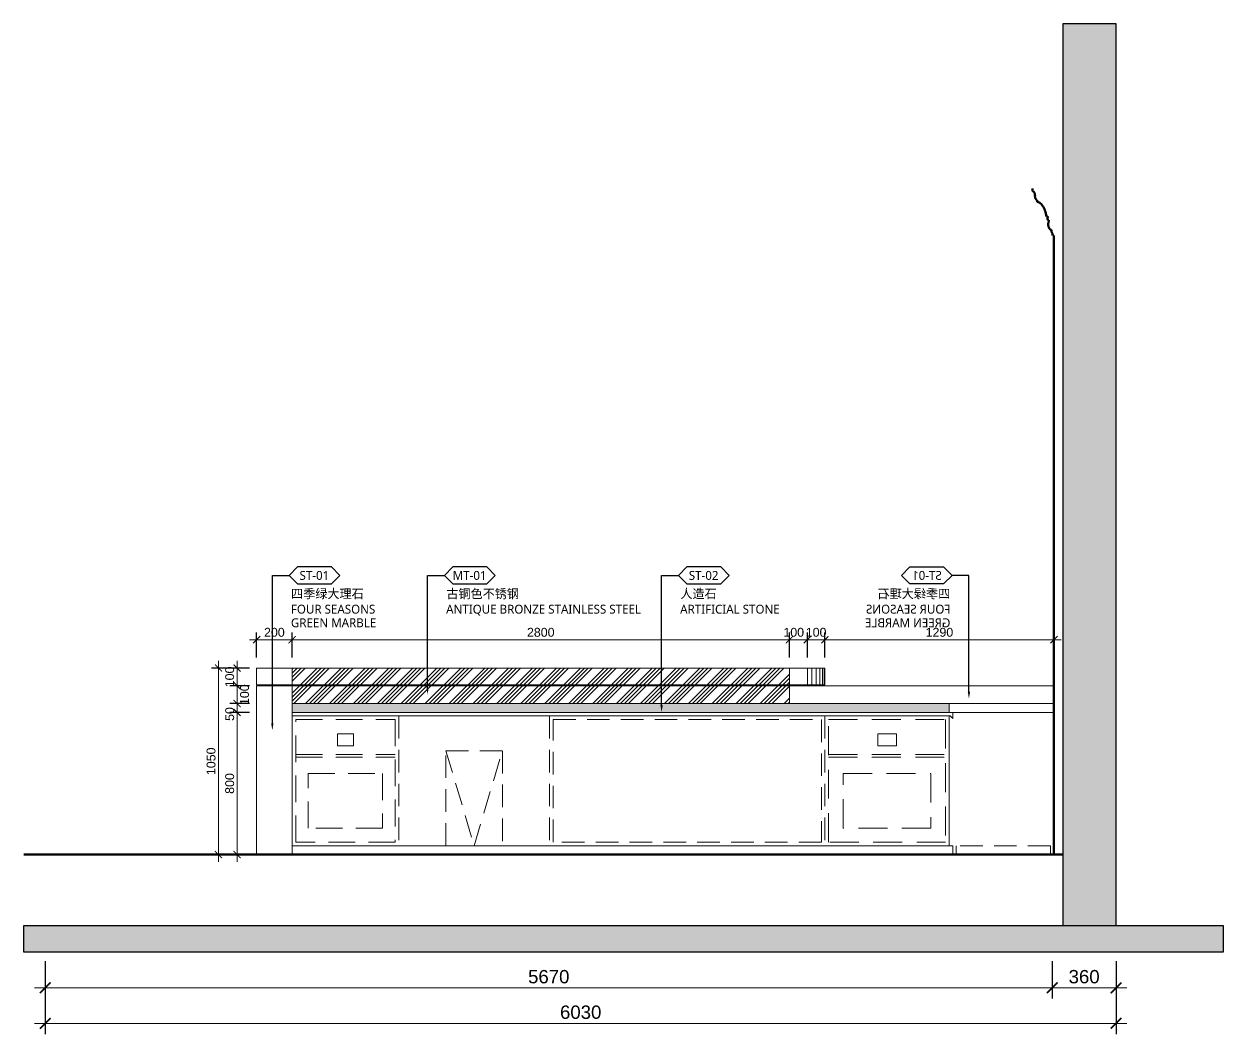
# Model space of a CAD drawing. Header units: millimetres. Extents: x 90086 to 135690, y -7745 to 15991.
# Drawn here: x 105200 to 111952, y 261 to 5946 of the extents above; entities that cross this region are included whole.
import ezdxf
from ezdxf import colors
from ezdxf.entities.mleader import LeaderData, LeaderLine
from ezdxf.enums import TextEntityAlignment as Align
from ezdxf.math import Vec2, Vec3

# ---------------------------------------------------------------- set-up
doc = ezdxf.new("R2010")
doc.units = ezdxf.units.MM
doc.linetypes.add('DASHED', pattern=[19.05, 12.7, -6.35])
doc.layers.get('Defpoints').update_dxf_attribs({"color": 250})
for name, color, linetype, lineweight in [('_ACM-A-ANNO-DIMS', 2, 'Continuous', 13), ('_ACM-A-ANNO-DIMS @ 20', 2, 'Continuous', 13), ('_ACM-A-ANNO-DIMS @ 30 (1)', 2, 'Continuous', 13), ('_ACM-A-DETL-THIN', 2, 'Continuous', 9), ('_ACM-A-ELVE-HACH', 251, 'Continuous', 9), ('_ACM-A-ELVE-THIK', 5, 'Continuous', 50)]:
    doc.layers.add(name, color=color, linetype=linetype, lineweight=lineweight)
doc.layers.add('WALL', color=7, linetype='Continuous')
doc.layers.add('WALL TYPE$0$G-ANNO-NOTE-CH', color=7, linetype='Continuous')
doc.styles.add('Arial', font='ARIALUNI.ttf')
doc.styles.add('WALL TYPE$0$Aecom Chinese', font='Microsoft YaHei.ttf')
doc.dimstyles.new('Aec-Arch-M-注释性', dxfattribs={"dimscale": 2, "dimtxt": 2.5, "dimasz": 2, "dimexe": 2, "dimexo": 2, "dimgap": 0.8, "dimtad": 1, "dimdec": 0, "dimrnd": 5, "dimzin": 3, "dimdsep": 46, "dimtxsty": 'Arial', "dimblk": 'WALL TYPE$0$_ArchTick', "dimcen": 2.5, "dimdle": 2, "dimclrd": 256, "dimclrt": 256, "dimazin": 2, "dimtfac": 0.75, "dimtdec": 0, "dimtix": 1, "dimtmove": 2, "dimatfit": 2, "dimfxl": 5, "dimfxlon": 1, "dimtolj": 1, "dimtzin": 0, "dimlwd": -1, "dimarcsym": 0})

# ---------------------------------------------------------------- blocks, each defined once
blk = doc.blocks.new('*U114')
h = blk.add_hatch(color=250)
h.dxf.hatch_style = 1
h.paths.add_polyline_path([(4350.7, -50), (4350.7, 100), (-2401.3, 100), (-2401.3, -50)])
blk.add_lwpolyline([(4350.7, -50), (4350.7, 100), (-2401.3, 100), (-2401.3, -50)], close=True)
blk = doc.blocks.new('*U112')
h = blk.add_hatch()
h.set_pattern_fill('0-钢筋混凝土001-DOM', color=250, scale=15, pattern_type=2)
h.set_pattern_definition([(45, (-100, 2690), (-53.033, 53.033), []), (50, (-100, 2690), (107.58903, -9.4128), [11.25, -123.75]), (355, (-100, 2690), (-20.8127, 112.8288), [9, -99]), (100.4514, (-91.03, 2689.22), (86.7764, 103.4159), [9.561, -105.1713]), (46.1842, (-100, 2720), (160.0862, -24.8279), [16.875, -185.625]), (96.6356, (-86.66, 2717.93), (140.1994, 146.1177), [14.3415, -157.757]), (351.1842, (-100, 2720), (140.1993, 146.1178), [13.5, -148.5]), (21, (-85, 2712.5), (89.53606, -60.39283), [11.25, -123.75]), (326, (-85, 2712.5), (36.4973, 108.7725), [9, -99]), (71.4514, (-77.54, 2707.47), (126.0334, 48.3796), [9.561, -105.1713]), (37.5, (-100, 2690), (1.82398, 49.93408), [0.75, -97.8, 0.75, -100.5, 0.75, -99.375]), (7.5, (-100, 2690), (39.46043, 59.16176), [0.75, -57.3, 0.75, -95.55, 0.75, -37.875]), (327.5, (-133.45, 2690), (80.07337, -3.38323), [0.75, -37.5, 0.75, -117, 0.75, -155.25]), (317.5, (-148.45, 2690), (87.47793, 15.01575), [0.75, -48.75, 0.75, -77.7, 0.75, -110.25])])
h.paths.add_polyline_path([(12030.4, -4269.2), (12330.4, -4269.2), (12330.4, -9344.2), (12030.4, -9344.2)])
blk.add_lwpolyline([(12030.4, -4269.2), (12330.4, -4269.2), (12330.4, -9344.2), (12030.4, -9344.2)], close=True)
blk = doc.blocks.new('WALL TYPE$0$_ArchTick')
at = {"color": 0, "linetype": 'ByBlock', "const_width": 0.15}
blk.add_lwpolyline([(-0.5, -0.5), (0.5, 0.5)], dxfattribs=at)
blk = doc.blocks.new('*D161')
at = {"layer": '_ACM-A-ANNO-DIMS', "color": 0, "lineweight": -2, "transparency": 16777216}
for p, q in [((105319.6, 670.7), (105319.6, 460.7)), ((110989.6, 670.7), (110989.6, 460.7))]:
    blk.add_line(p, q, dxfattribs=at)
at = {"layer": '_ACM-A-ANNO-DIMS', "transparency": 16777216}
blk.add_line((111049.6, 520.7), (105259.6, 520.7), dxfattribs=at)
at = {"layer": 'Defpoints', "color": 0, "transparency": 16777216}
for p in [(105319.6, 1730.7), (110989.6, 1730.7), (105319.6, 520.7)]:
    blk.add_point(p, dxfattribs=at)
at = {"layer": '_ACM-A-ANNO-DIMS', "transparency": 16777216, "xscale": 60, "yscale": 60, "zscale": 60, "rotation": 180}
blk.add_blockref('WALL TYPE$0$_ArchTick', (105319.6, 520.7), dxfattribs=at)
at = {"layer": '_ACM-A-ANNO-DIMS', "transparency": 16777216, "xscale": 60, "yscale": 60, "zscale": 60}
blk.add_blockref('WALL TYPE$0$_ArchTick', (110989.6, 520.7), dxfattribs=at)
at = {"layer": '_ACM-A-ANNO-DIMS', "transparency": 16777216, "insert": (108154.6, 583), "char_height": 75, "attachment_point": 5, "style": 'Arial'}
blk.add_mtext('\\A1;5670', dxfattribs=at)
blk = doc.blocks.new('*D162')
at = {"layer": '_ACM-A-ANNO-DIMS', "color": 0, "lineweight": -2, "transparency": 16777216}
for p, q in [((110989.6, 670.7), (110989.6, 460.7)), ((111349.4, 670.7), (111349.4, 460.7))]:
    blk.add_line(p, q, dxfattribs=at)
at = {"layer": '_ACM-A-ANNO-DIMS', "transparency": 16777216}
blk.add_line((111409.4, 520.7), (110929.6, 520.7), dxfattribs=at)
at = {"layer": 'Defpoints', "color": 0, "transparency": 16777216}
for p in [(110989.6, 1730.7), (111349.4, 1730.7), (110989.6, 520.7)]:
    blk.add_point(p, dxfattribs=at)
at = {"layer": '_ACM-A-ANNO-DIMS', "transparency": 16777216, "xscale": 60, "yscale": 60, "zscale": 60, "rotation": 180}
blk.add_blockref('WALL TYPE$0$_ArchTick', (110989.6, 520.7), dxfattribs=at)
at = {"layer": '_ACM-A-ANNO-DIMS', "transparency": 16777216, "xscale": 60, "yscale": 60, "zscale": 60}
blk.add_blockref('WALL TYPE$0$_ArchTick', (111349.4, 520.7), dxfattribs=at)
at = {"layer": '_ACM-A-ANNO-DIMS', "transparency": 16777216, "insert": (111169.5, 583), "char_height": 75, "attachment_point": 5, "style": 'Arial'}
blk.add_mtext('\\A1;360', dxfattribs=at)
blk = doc.blocks.new('*D163')
at = {"layer": '_ACM-A-ANNO-DIMS', "color": 0, "lineweight": -2, "transparency": 16777216}
for p, q in [((105319.6, 470.7), (105319.6, 260.7)), ((111349.4, 470.7), (111349.4, 260.7))]:
    blk.add_line(p, q, dxfattribs=at)
at = {"layer": '_ACM-A-ANNO-DIMS', "transparency": 16777216}
blk.add_line((111409.4, 320.7), (105259.6, 320.7), dxfattribs=at)
at = {"layer": 'Defpoints', "color": 0, "transparency": 16777216}
for p in [(105319.6, 1730.7), (111349.4, 1730.7), (105319.6, 320.7)]:
    blk.add_point(p, dxfattribs=at)
at = {"layer": '_ACM-A-ANNO-DIMS', "transparency": 16777216, "xscale": 60, "yscale": 60, "zscale": 60, "rotation": 180}
blk.add_blockref('WALL TYPE$0$_ArchTick', (105319.6, 320.7), dxfattribs=at)
at = {"layer": '_ACM-A-ANNO-DIMS', "transparency": 16777216, "xscale": 60, "yscale": 60, "zscale": 60}
blk.add_blockref('WALL TYPE$0$_ArchTick', (111349.4, 320.7), dxfattribs=at)
at = {"layer": '_ACM-A-ANNO-DIMS', "transparency": 16777216, "insert": (108334.5, 383), "char_height": 75, "attachment_point": 5, "style": 'Arial'}
blk.add_mtext('\\A1;6030', dxfattribs=at)
blk = doc.blocks.new('A$Cde24ed31')
at = {"layer": '_ACM-A-DETL-THIN', "color": 8, "linetype": 'DASHED', "ltscale": 10}
for p, q in [((-300, 329.2), (300, 329.2)), ((-300, 318.8), (300, 318.8))]:
    blk.add_line(p, q, dxfattribs=at)
for points in [[(-300, 460), (300, 460), (300, 0), (-300, 0)], [(-47.8, 405.9), (47.8, 405.9), (47.8, 361.1), (-47.8, 361.1)], [(-224.5, 257.4), (224.5, 257.4), (224.5, 52.1), (-224.5, 52.1)]]:
    blk.add_lwpolyline(points, close=True, dxfattribs=at)
blk = doc.blocks.new('*D268')
at = {"layer": '_ACM-A-ANNO-DIMS', "transparency": 16777216}
blk.add_line((106399.6, 1230.7), (106399.6, 2110.7), dxfattribs=at)
at = {"layer": '_ACM-A-ANNO-DIMS', "color": 0, "lineweight": -2, "transparency": 16777216}
for p, q in [((106469.6, 2070.7), (106359.6, 2070.7)), ((106469.6, 1270.7), (106359.6, 1270.7))]:
    blk.add_line(p, q, dxfattribs=at)
at = {"layer": 'Defpoints', "color": 0, "transparency": 16777216}
for p in [(106399.6, 2070.7), (106509.6, 2070.7), (106509.6, 1270.7)]:
    blk.add_point(p, dxfattribs=at)
at = {"layer": '_ACM-A-ANNO-DIMS', "transparency": 16777216, "xscale": 40, "yscale": 40, "zscale": 40}
for p, rotation in [((106399.6, 2070.7), 90), ((106399.6, 1270.7), 270)]:
    blk.add_blockref('WALL TYPE$0$_ArchTick', p, dxfattribs=dict(at, rotation=rotation))
at = {"layer": '_ACM-A-ANNO-DIMS', "transparency": 16777216, "insert": (106358.1, 1670.7), "char_height": 50, "attachment_point": 5, "rotation": 90, "style": 'Arial'}
blk.add_mtext('\\A1;800', dxfattribs=at)
blk = doc.blocks.new('*D269')
at = {"layer": '_ACM-A-ANNO-DIMS', "color": 0, "lineweight": -2, "transparency": 16777216}
for p, q in [((106469.6, 2320.7), (106359.6, 2320.7)), ((106469.6, 2220.7), (106359.6, 2220.7))]:
    blk.add_line(p, q, dxfattribs=at)
at = {"layer": '_ACM-A-ANNO-DIMS', "transparency": 16777216}
for p, q in [((106399.6, 2320.7), (106399.6, 2360.7)), ((106399.6, 2320.7), (106399.6, 2220.7)), ((106399.6, 2220.7), (106399.6, 2180.7))]:
    blk.add_line(p, q, dxfattribs=at)
at = {"layer": 'Defpoints', "color": 0, "transparency": 16777216}
for p in [(106509.6, 2320.7), (106399.6, 2220.7), (106509.6, 2220.7)]:
    blk.add_point(p, dxfattribs=at)
at = {"layer": '_ACM-A-ANNO-DIMS', "transparency": 16777216, "xscale": 40, "yscale": 40, "zscale": 40}
for p, rotation in [((106399.6, 2320.7), 270), ((106399.6, 2220.7), 90)]:
    blk.add_blockref('WALL TYPE$0$_ArchTick', p, dxfattribs=dict(at, rotation=rotation))
at = {"layer": '_ACM-A-ANNO-DIMS', "transparency": 16777216, "insert": (106358.1, 2270.7), "char_height": 50, "attachment_point": 5, "rotation": 90, "style": 'Arial'}
blk.add_mtext('\\A1;100', dxfattribs=at)
blk = doc.blocks.new('*D270')
at = {"layer": '_ACM-A-ANNO-DIMS', "color": 0, "lineweight": -2, "transparency": 16777216}
for p, q in [((106394.7, 2320.7), (106254.7, 2320.7)), ((106394.7, 1270.7), (106254.7, 1270.7))]:
    blk.add_line(p, q, dxfattribs=at)
at = {"layer": '_ACM-A-ANNO-DIMS', "transparency": 16777216}
blk.add_line((106294.7, 2360.7), (106294.7, 1230.7), dxfattribs=at)
at = {"layer": 'Defpoints', "color": 0, "transparency": 16777216}
for p in [(106509.6, 2320.7), (106294.7, 1270.7), (106509.6, 1270.7)]:
    blk.add_point(p, dxfattribs=at)
at = {"layer": '_ACM-A-ANNO-DIMS', "transparency": 16777216, "xscale": 40, "yscale": 40, "zscale": 40}
for p, rotation in [((106294.7, 2320.7), 90), ((106294.7, 1270.7), 270)]:
    blk.add_blockref('WALL TYPE$0$_ArchTick', p, dxfattribs=dict(at, rotation=rotation))
at = {"layer": '_ACM-A-ANNO-DIMS', "transparency": 16777216, "insert": (106253.1, 1795.7), "char_height": 50, "attachment_point": 5, "rotation": 90, "style": 'Arial'}
blk.add_mtext('\\A1;1050', dxfattribs=at)
blk = doc.blocks.new('*D271')
at = {"layer": '_ACM-A-ANNO-DIMS', "color": 0, "lineweight": -2, "transparency": 16777216}
for p, q in [((109610.9, 2380), (109610.9, 2520)), ((109709.6, 2380), (109709.6, 2520))]:
    blk.add_line(p, q, dxfattribs=at)
at = {"layer": '_ACM-A-ANNO-DIMS', "transparency": 16777216}
for p, q in [((109610.9, 2480), (109570.9, 2480)), ((109709.6, 2480), (109610.9, 2480)), ((109709.6, 2480), (109749.6, 2480))]:
    blk.add_line(p, q, dxfattribs=at)
at = {"layer": 'Defpoints', "color": 0, "transparency": 16777216}
for p in [(109610.9, 2480), (109610.9, 2320.7), (109709.6, 2320.7)]:
    blk.add_point(p, dxfattribs=at)
at = {"layer": '_ACM-A-ANNO-DIMS', "transparency": 16777216, "xscale": 40, "yscale": 40, "zscale": 40}
blk.add_blockref('WALL TYPE$0$_ArchTick', (109610.9, 2480), dxfattribs=at)
at = {"layer": '_ACM-A-ANNO-DIMS', "transparency": 16777216, "xscale": 40, "yscale": 40, "zscale": 40, "rotation": 180}
blk.add_blockref('WALL TYPE$0$_ArchTick', (109709.6, 2480), dxfattribs=at)
at = {"layer": '_ACM-A-ANNO-DIMS', "transparency": 16777216, "insert": (109660.3, 2521.5), "char_height": 50, "attachment_point": 5, "style": 'Arial'}
blk.add_mtext('\\A1;100', dxfattribs=at)
blk = doc.blocks.new('*D272')
at = {"layer": '_ACM-A-ANNO-DIMS', "color": 0, "lineweight": -2, "transparency": 16777216}
for p, q in [((109509.6, 2380), (109509.6, 2520)), ((109610.9, 2380), (109610.9, 2520))]:
    blk.add_line(p, q, dxfattribs=at)
at = {"layer": '_ACM-A-ANNO-DIMS', "transparency": 16777216}
blk.add_line((109650.9, 2480), (109469.6, 2480), dxfattribs=at)
at = {"layer": 'Defpoints', "color": 0, "transparency": 16777216}
for p in [(109509.6, 2480), (109509.6, 2320.7), (109610.9, 2320.7)]:
    blk.add_point(p, dxfattribs=at)
at = {"layer": '_ACM-A-ANNO-DIMS', "transparency": 16777216, "xscale": 40, "yscale": 40, "zscale": 40, "rotation": 180}
blk.add_blockref('WALL TYPE$0$_ArchTick', (109509.6, 2480), dxfattribs=at)
at = {"layer": '_ACM-A-ANNO-DIMS', "transparency": 16777216, "xscale": 40, "yscale": 40, "zscale": 40}
blk.add_blockref('WALL TYPE$0$_ArchTick', (109610.9, 2480), dxfattribs=at)
at = {"layer": '_ACM-A-ANNO-DIMS', "transparency": 16777216, "insert": (109534.2, 2521.5), "char_height": 50, "attachment_point": 5, "style": 'Arial'}
blk.add_mtext('\\A1;100', dxfattribs=at)
blk = doc.blocks.new('*D273')
at = {"layer": '_ACM-A-ANNO-DIMS', "color": 0, "lineweight": -2, "transparency": 16777216}
for p, q in [((106709.6, 2380), (106709.6, 2520)), ((109509.6, 2380), (109509.6, 2520))]:
    blk.add_line(p, q, dxfattribs=at)
at = {"layer": '_ACM-A-ANNO-DIMS', "transparency": 16777216}
blk.add_line((109549.6, 2480), (106669.6, 2480), dxfattribs=at)
at = {"layer": 'Defpoints', "color": 0, "transparency": 16777216}
for p in [(106709.6, 2480), (106709.6, 2320.7), (109509.6, 2320.7)]:
    blk.add_point(p, dxfattribs=at)
at = {"layer": '_ACM-A-ANNO-DIMS', "transparency": 16777216, "xscale": 40, "yscale": 40, "zscale": 40, "rotation": 180}
blk.add_blockref('WALL TYPE$0$_ArchTick', (106709.6, 2480), dxfattribs=at)
at = {"layer": '_ACM-A-ANNO-DIMS', "transparency": 16777216, "xscale": 40, "yscale": 40, "zscale": 40}
blk.add_blockref('WALL TYPE$0$_ArchTick', (109509.6, 2480), dxfattribs=at)
at = {"layer": '_ACM-A-ANNO-DIMS', "transparency": 16777216, "insert": (108109.6, 2521.5), "char_height": 50, "attachment_point": 5, "style": 'Arial'}
blk.add_mtext('\\A1;2800', dxfattribs=at)
blk = doc.blocks.new('*D274')
at = {"layer": '_ACM-A-ANNO-DIMS', "color": 0, "lineweight": -2, "transparency": 16777216}
for p, q in [((106509.6, 2380), (106509.6, 2520)), ((106709.6, 2380), (106709.6, 2520))]:
    blk.add_line(p, q, dxfattribs=at)
at = {"layer": '_ACM-A-ANNO-DIMS', "transparency": 16777216}
blk.add_line((106749.6, 2480), (106469.6, 2480), dxfattribs=at)
at = {"layer": 'Defpoints', "color": 0, "transparency": 16777216}
for p in [(106509.6, 2480), (106509.6, 2320.7), (106709.6, 2320.7)]:
    blk.add_point(p, dxfattribs=at)
at = {"layer": '_ACM-A-ANNO-DIMS', "transparency": 16777216, "xscale": 40, "yscale": 40, "zscale": 40, "rotation": 180}
blk.add_blockref('WALL TYPE$0$_ArchTick', (106509.6, 2480), dxfattribs=at)
at = {"layer": '_ACM-A-ANNO-DIMS', "transparency": 16777216, "xscale": 40, "yscale": 40, "zscale": 40}
blk.add_blockref('WALL TYPE$0$_ArchTick', (106709.6, 2480), dxfattribs=at)
at = {"layer": '_ACM-A-ANNO-DIMS', "transparency": 16777216, "insert": (106609.6, 2521.5), "char_height": 50, "attachment_point": 5, "style": 'Arial'}
blk.add_mtext('\\A1;200', dxfattribs=at)
blk = doc.blocks.new('*D275')
at = {"layer": '_ACM-A-ANNO-DIMS', "color": 0, "lineweight": -2, "transparency": 16777216}
for p, q in [((109709.6, 2380), (109709.6, 2520)), ((110999.6, 2380), (110999.6, 2520))]:
    blk.add_line(p, q, dxfattribs=at)
at = {"layer": '_ACM-A-ANNO-DIMS', "transparency": 16777216}
blk.add_line((111039.6, 2480), (109669.6, 2480), dxfattribs=at)
at = {"layer": 'Defpoints', "color": 0, "transparency": 16777216}
for p in [(109709.6, 2480), (109709.6, 2320.7), (110999.6, 2320.7)]:
    blk.add_point(p, dxfattribs=at)
at = {"layer": '_ACM-A-ANNO-DIMS', "transparency": 16777216, "xscale": 40, "yscale": 40, "zscale": 40, "rotation": 180}
blk.add_blockref('WALL TYPE$0$_ArchTick', (109709.6, 2480), dxfattribs=at)
at = {"layer": '_ACM-A-ANNO-DIMS', "transparency": 16777216, "xscale": 40, "yscale": 40, "zscale": 40}
blk.add_blockref('WALL TYPE$0$_ArchTick', (110999.6, 2480), dxfattribs=at)
at = {"layer": '_ACM-A-ANNO-DIMS', "transparency": 16777216, "insert": (110354.6, 2521.5), "char_height": 50, "attachment_point": 5, "style": 'Arial'}
blk.add_mtext('\\A1;1290', dxfattribs=at)
blk = doc.blocks.new('*D276')
at = {"layer": '_ACM-A-ANNO-DIMS', "transparency": 16777216}
blk.add_line((106399.6, 2080.7), (106399.6, 2260.7), dxfattribs=at)
at = {"layer": '_ACM-A-ANNO-DIMS', "color": 0, "lineweight": -2, "transparency": 16777216}
for p, q in [((106469.6, 2220.7), (106359.6, 2220.7)), ((106469.6, 2120.7), (106359.6, 2120.7))]:
    blk.add_line(p, q, dxfattribs=at)
at = {"layer": 'Defpoints', "color": 0, "transparency": 16777216}
for p in [(106399.6, 2220.7), (106509.6, 2220.7), (106509.6, 2120.7)]:
    blk.add_point(p, dxfattribs=at)
at = {"layer": '_ACM-A-ANNO-DIMS', "transparency": 16777216, "xscale": 40, "yscale": 40, "zscale": 40}
for p, rotation in [((106399.6, 2220.7), 90), ((106399.6, 2120.7), 270)]:
    blk.add_blockref('WALL TYPE$0$_ArchTick', p, dxfattribs=dict(at, rotation=rotation))
at = {"layer": '_ACM-A-ANNO-DIMS', "transparency": 16777216, "insert": (106441.8, 2170.7), "char_height": 50, "attachment_point": 5, "rotation": 90, "style": 'Arial'}
blk.add_mtext('\\A1;100', dxfattribs=at)
blk = doc.blocks.new('*D277')
at = {"layer": '_ACM-A-ANNO-DIMS', "transparency": 16777216}
blk.add_line((106399.6, 2030.7), (106399.6, 2160.7), dxfattribs=at)
at = {"layer": '_ACM-A-ANNO-DIMS', "color": 0, "lineweight": -2, "transparency": 16777216}
for p, q in [((106469.6, 2120.7), (106359.6, 2120.7)), ((106469.6, 2070.7), (106359.6, 2070.7))]:
    blk.add_line(p, q, dxfattribs=at)
at = {"layer": 'Defpoints', "color": 0, "transparency": 16777216}
for p in [(106399.6, 2120.7), (106509.6, 2120.7), (106509.6, 2070.7)]:
    blk.add_point(p, dxfattribs=at)
at = {"layer": '_ACM-A-ANNO-DIMS', "transparency": 16777216, "xscale": 40, "yscale": 40, "zscale": 40}
for p, rotation in [((106399.6, 2120.7), 90), ((106399.6, 2070.7), 270)]:
    blk.add_blockref('WALL TYPE$0$_ArchTick', p, dxfattribs=dict(at, rotation=rotation))
at = {"layer": '_ACM-A-ANNO-DIMS', "transparency": 16777216, "insert": (106358.1, 2061.6), "char_height": 50, "attachment_point": 5, "rotation": 90, "style": 'Arial'}
blk.add_mtext('\\A1;50', dxfattribs=at)
blk = doc.blocks.new('WHA12202707')
at = {"transparency": 16777216}
for p, q in [((2.38, 2.38), (0, 0)), ((2.38, -2.38), (0, 0)), ((11.91, 2.38), (2.38, 2.38)), ((11.91, 2.38), (14.29, 0)), ((11.91, -2.38), (14.29, 0)), ((2.38, -2.38), (11.91, -2.38))]:
    blk.add_line(p, q, dxfattribs=at)
at = {"transparency": 16777216, "style": 'WALL TYPE$0$Aecom Chinese'}
blk.add_attdef('英文2', (0.49, -14.58), '', height=2.5, dxfattribs=at)
at = {"layer": 'WALL TYPE$0$G-ANNO-NOTE-CH', "transparency": 16777216, "style": 'WALL TYPE$0$Aecom Chinese'}
blk.add_attdef('编号', text='', height=2.5, dxfattribs=at).set_placement((7.1, 0), align=Align.MIDDLE)
for tag, p in [('中文', (0.54, -5.18)), ('英文', (0.49, -9.51))]:
    blk.add_attdef(tag, text='', height=2.5, dxfattribs=at).set_placement(p, align=Align.MIDDLE_LEFT)

msp = doc.modelspace()

# ---------------------------------------------------------------- hatches: boundary and pattern name
at = {"layer": '_ACM-A-ELVE-HACH'}
h = msp.add_hatch(dxfattribs=at)
h.set_pattern_fill('ANSI34', color=256, scale=5)
h.paths.add_polyline_path([(109509.6, 2120.7), (109509.6, 2320.7), (106709.6, 2320.7), (106709.6, 2120.7)])
h = msp.add_hatch(dxfattribs=at)
h.set_pattern_fill('大理石', color=256, scale=40, angle=333, pattern_type=2)
h.set_pattern_definition([(14.98721, (135477.83, -16434.23), (620.67569, 107.98927), [8.0722, -1687.0844]), (41.19859, (135365.19, -16390.98), (567.75046, 559.19532), [29.08, -2006.5124]), (33.9454, (135353.307, -16401.085), (396.14204, 222.394878), [12.3548, -2582.144]), (63, (135363.56, -16394.19), (224.5336, -114.4056), [3.6, -374.4]), (44.56505, (135472.42, -16439.56), (171.6084, 336.80047), [7.5895, -789.3045]), (144.46923, (135472.424, -16439.556), (-224.53364, 114.40561), [12.1342, -2536.058]), (52.2157, (135446.832, -16452.78), (910.967276, 1232.796252), [25.653, -2667.9192]), (35.132996, (135330.197, -16264.058), (1756.1766103, 1226.3799204), [59.0474, -12340.914]), (333, (135358.6, -16216.32), (171.6084, 336.8005), [0, -252]), (37.98311, (135535.202, -16229.12), (963.892511, 781.59018), [39.727, -4131.6148]), (54.43911, (135553.982, -16406.365), (1993.542955, 2802.3929612), [56.4287, -11793.6008]), (55.874984, (135445.48, -16312.697), (1082.575671, 1569.596732), [29.0241, -6066.0424]), (49.75948, (135387.071, -16371.824), (739.35887, 895.995787), [62.8713, -6538.614]), (333, (135352.15, -16353.82), (171.6084, 336.8005), [0, -252]), (333, (135353.92, -16359.27), (171.6084, 336.8005), [0, -252]), (333, (135388.36, -16354.1), (171.6084, 336.8005), [0, -252]), (333, (135401.35, -16310.77), (171.6084, 336.8005), [0, -252]), (32.03624, (135427.686, -16323.832), (396.142036, 222.394879), [20.9914, -4387.208]), (333, (135445.14, -16313.3), (171.6084, 336.8005), [0, -252]), (333, (135410.4, -16310.85), (171.6084, 336.8005), [0, -252]), (333, (135432.25, -16294.73), (171.6084, 336.8005), [0, -252]), (333, (135404.9, -16321.66), (171.6084, 336.8005), [0, -252]), (23.19443, (135523.357, -16410.96), (396.14205, 222.39486), [9.3723, -1958.8106]), (63, (135518.45, -16420.59), (224.5336, -114.4056), [10.8, -367.2]), (16.66778, (135500.972, -16425.82), (1016.817747, 330.38411), [18.2483, -3813.892]), (63, (135499.34, -16429.03), (224.5336, -114.4056), [3.6, -374.4]), (12.80557, (135485.63, -16432.143), (620.67569, 107.989274), [14.0585, -2938.216]), (333, (135464.12, -16392.7), (171.6084, 336.8005), [0, -252]), (333, (135524.2, -16410.5), (171.6084, 336.8005), [0, -252]), (333, (135524.2, -16410.5), (171.6084, 336.8005), [0, -252]), (2.35775, (135531.97, -16407.27), (845.20934, -6.41635), [22.029, -2291.0234]), (333, (135534.77, -16387.84), (171.6084, 336.8005), [0, -252]), (119.30993, (135535.202, -16229.12), (-277.458882, 565.61167), [25.96, -2699.8368]), (341.1301, (135487.73, -16261.497), (2416.94483, -807.255586), [25.4558, -5320.2712]), (20.862405, (135434.208, -16242.307), (1412.9597997, 552.778972), [33.9835, -7102.5564]), (347.620874, (135378.487, -16230.078), (1518.810272, -349.633152), [57.0473, -5932.9236]), (333, (135407.46, -16218.5), (171.6084, 336.8005), [0, -252]), (351.43495, (135461.763, -16288.67), (1069.742977, -120.82196), [11.3842, -2379.2976]), (349.69924, (135473.02, -16290.366), (224.53365, -114.40558), [6.2642, -1309.2144]), (74.093723, (135479.183, -16291.486), (752.191555, 2586.4144535), [31.1827, -6517.1812]), (333, (135457.84, -16262.35), (171.6084, 336.8005), [0, -252]), (333, (135487.93, -16260.8), (171.6084, 336.8005), [0, -252]), (333, (135437.76, -16283.9), (171.6084, 336.8005), [0, -252]), (333, (135445.64, -16197.1), (171.6084, 336.8005), [0, -252]), (333, (135427.47, -16206), (171.6084, 336.8005), [0, -252]), (17.1449, (135495.328, -16214.864), (1016.817747, 330.3841116), [28.4289, -5941.6308]), (27.582945, (135465.963, -16230.205), (396.142051, 222.3948574), [33.1307, -6924.3052]), (333, (135495.74, -16214.8), (171.6084, 336.8005), [0, -252]), (333, (135454.56, -16215.27), (171.6084, 336.8005), [0, -252]), (333, (135495.74, -16214.8), (171.6084, 336.8005), [0, -252]), (333, (135465.73, -16230.75), (171.6084, 336.8005), [0, -252]), (48.06858, (135511.817, -16269.73), (739.35887, 895.99579), [9.3145, -1946.7314]), (63, (135518.04, -16262.8), (224.5336, -114.4056), [37.8, -340.2]), (23.19443, (135629.514, -16141.82), (396.14205, 222.39486), [9.3723, -1958.8106]), (333, (135530.85, -16181.48), (171.6084, 336.8005), [0, -252]), (333, (135536.23, -16188.76), (171.6084, 336.8005), [0, -252]), (333, (135511.04, -16166.85), (171.6084, 336.8005), [0, -252]), (333, (135567.33, -16145.57), (171.6084, 336.8005), [0, -252]), (26.1301, (135580.407, -16177.407), (396.142053, 222.39486), [18, -3761.9998]), (63, (135566.51, -16204.67), (224.5336, -114.4056), [30.6, -347.4]), (333, (135566.82, -16204.15), (171.6084, 336.8005), [0, -252]), (356.19859, (135620.395, -16141.216), (845.209336, -6.41635), [9.139, -1910.0358]), (39.0375, (135615.805, -16144.94), (567.75046, 559.19532), [5.9093, -1235.0467]), (39.0375, (135611.215, -16148.66), (567.75046, 559.19532), [5.9093, -1235.0467]), (54.8699, (135596.567, -16169.48), (1082.5756885, 1569.596724), [25.4558, -5320.2712]), (63, (135638.13, -16138.13), (224.5336, -114.4056), [9, -369]), (333, (135619.2, -16114.34), (171.6084, 336.8005), [0, -252])])
h.paths.add_polyline_path([(110409.6, 2120.7), (106709.6, 2120.7), (106709.6, 2070.7), (110409.6, 2070.7)])

# ---------------------------------------------------------------- linework, layer by layer
at = {"layer": '_ACM-A-DETL-THIN'}
for points in [[(106709.6, 2220.7), (106704.6, 2220.7), (106704.6, 2225.7), (106709.6, 2225.7), (106709.6, 2320.7), (106509.6, 2320.7), (106509.6, 2225.7), (106514.6, 2225.7), (106514.6, 2220.7), (106509.6, 2220.7), (106509.6, 1270.7), (106709.6, 1270.7)], [(106709.6, 2070.7), (110409.6, 2070.7), (110409.6, 2120.7), (106709.6, 2120.7)], [(110999.6, 2070.7), (110409.6, 2070.7), (110409.6, 2120.7), (110999.6, 2120.7)], [(110409.6, 2050.7), (106709.6, 2050.7), (106709.6, 1320.7), (110409.6, 1320.7)]]:
    msp.add_lwpolyline(points, close=True, dxfattribs=at)
for points in [[(109509.6, 2320.7), (106709.6, 2320.7)], [(109704.6, 2220.7), (109704.6, 2225.7), (109709.6, 2225.7), (109709.6, 2320.7), (109509.6, 2320.7), (109509.6, 2120.7)], [(106514.6, 2225.7), (109704.6, 2225.7)], [(106514.6, 2220.7), (110999.6, 2220.7)]]:
    msp.add_lwpolyline(points, dxfattribs=at)
at = {"layer": '_ACM-A-DETL-THIN', "color": 8}
for points in [[(109610.9, 2220.7), (109610.9, 2320.7)], [(109631.5, 2220.7), (109631.5, 2225.7), (109636.5, 2225.7), (109636.5, 2320.7)], [(109655.3, 2220.7), (109655.3, 2225.7), (109660.3, 2225.7), (109660.3, 2320.7)], [(109675.7, 2220.7), (109675.7, 2225.7), (109680.7, 2225.7), (109680.7, 2320.7)], [(109691.4, 2220.7), (109691.4, 2225.7), (109696.4, 2225.7), (109696.4, 2320.7)], [(109701.3, 2220.7), (109701.3, 2225.7), (109706.3, 2225.7), (109706.3, 2320.7)]]:
    msp.add_lwpolyline(points, dxfattribs=at)
at = {"layer": '_ACM-A-DETL-THIN', "color": 8, "linetype": 'DASHED', "ltscale": 10}
for points in [[(107309.6, 2050.7), (107309.6, 1320.7)], [(108159.6, 2050.7), (108159.6, 1320.7)], [(109709.6, 2050.7), (109709.6, 1320.7)], [(107575.5, 1854.9), (107734.6, 1320.7), (107893.7, 1854.9)]]:
    msp.add_lwpolyline(points, dxfattribs=at)
for points in [[(108179.6, 2030.7), (109689.6, 2030.7), (109689.6, 1340.7), (108179.6, 1340.7)], [(110429.6, 2035.7), (110429.6, 2070.7), (110999.6, 2070.7), (110999.6, 1270.7), (110979.6, 1270.7), (110979.6, 1320.7), (110449.6, 1320.7), (110449.6, 1270.7), (110429.6, 1270.7), (110429.6, 1320.7), (110409.6, 1320.7), (110409.6, 2050.7), (110414.6, 2050.7)], [(107575.5, 1854.9), (107893.7, 1854.9), (107893.7, 1320.7), (107575.5, 1320.7)]]:
    msp.add_lwpolyline(points, close=True, dxfattribs=at)
at = {"layer": '_ACM-A-ELVE-THIK'}
for points in [[(110879.6, 5020.7), (110879.6, 5004.6)], [(110905.5, 4944.6), (110905.3, 4953.8)], [(110965.1, 4859.2), (110963.8, 4861.5), (110957.3, 4861.5)], [(110985.9, 4773.8), (110985.9, 4787.7)], [(110999.6, 4755.4), (110992.4, 4755.4)], [(110999.6, 1270.7), (110999.6, 4755.4)], [(105199.6, 1270.7), (111049.6, 1270.7)]]:
    msp.add_lwpolyline(points, dxfattribs=at)
msp.add_lwpolyline([(110971.6, 4838.4), (110970.3, 4840.7, 3.820271)], format="xyb", dxfattribs=at)
for points in [[(110892.7, 4976.9), (110892.8, 4978.7), (110892.8, 4980.6), (110892.3, 4986), (110891.7, 4989.5), (110890.7, 4992.8), (110889.5, 4995.8), (110888, 4998.4), (110885.5, 5001.6), (110883.6, 5003.1), (110881.6, 5004.1), (110880.6, 5004.4), (110879.6, 5004.6)], [(110905.3, 4953.8), (110904.3, 4953.9), (110902.4, 4954.5), (110899.6, 4956.4), (110897.5, 4958.9), (110895.1, 4963.4), (110893.3, 4969.9), (110892.9, 4973.3), (110892.7, 4976.9)], [(110957.3, 4861.5), (110949.1, 4896.1), (110942.5, 4911), (110922.5, 4936.3), (110915.9, 4940.6), (110905.5, 4944.6)], [(110970.3, 4840.7), (110969.6, 4840.6), (110968.8, 4840.6), (110968.1, 4840.7), (110967.4, 4841), (110966.7, 4841.5), (110966, 4842.1), (110964.9, 4843.8), (110964, 4845.9), (110963.4, 4848.3), (110963.2, 4850.9), (110963.3, 4853.6), (110963.5, 4854.8), (110964.2, 4857.2), (110965.1, 4859.2)], [(110985.9, 4787.7), (110983.9, 4787.6), (110982, 4787.9), (110978.3, 4789.7), (110974.9, 4792.9), (110973.3, 4795.1), (110970.7, 4800.1), (110969.6, 4803), (110968.8, 4806.1), (110968.1, 4809.3), (110967.6, 4812.7), (110967.4, 4816.1), (110967.6, 4823), (110968, 4826.4), (110968.6, 4829.6), (110969.4, 4832.7), (110970.4, 4835.7), (110971.6, 4838.4)], [(110992.4, 4755.4), (110991.8, 4762), (110991.1, 4764.9), (110989.9, 4768.1), (110988, 4771.5), (110985.9, 4773.8)]]:
    msp.add_spline(points, degree=3, dxfattribs=at)

# ---------------------------------------------------------------- block references
at = {"layer": '_ACM-A-ANNO-DIMS', "xscale": 0.9333331098980389, "yscale": 1.499999999999992, "zscale": 0.9333331098980389}
msp.add_blockref('A$Cde24ed31', (107009.6, 1340.7), dxfattribs=at)
at = {"layer": '_ACM-A-DETL-THIN', "color": 8, "linetype": 'DASHED', "ltscale": 10, "xscale": 1.100000000000002, "yscale": 1.499999999999992, "zscale": 1.100000000000002}
msp.add_blockref('A$Cde24ed31', (110059.6, 1340.7), dxfattribs=at)
at = {"layer": 'WALL', "xscale": -1, "rotation": 180}
msp.add_blockref('*U112', (99019.2, -3398.5), dxfattribs=at)
at = {"layer": 'WALL', "xscale": -1}
msp.add_blockref('*U114', (109550.2, 770.7), dxfattribs=at)

# ---------------------------------------------------------------- dimensions: what is measured, and where the dimension line sits
at = {"layer": '_ACM-A-ANNO-DIMS @ 20'}
for base, p1, p2, picture, middle in [((106509.6, 2480), (106709.6, 2320.7), (106509.6, 2320.7), '*D274', (106609.6, 2521.5)), ((106709.6, 2480), (109509.6, 2320.7), (106709.6, 2320.7), '*D273', (108109.6, 2521.5)), ((109610.9, 2480), (109709.6, 2320.7), (109610.9, 2320.7), '*D271', (109660.3, 2521.5)), ((109709.6, 2480), (110999.6, 2320.7), (109709.6, 2320.7), '*D275', (110354.6, 2521.5))]:
    dim = msp.add_linear_dim(base=base, p1=p1, p2=p2, dimstyle='Aec-Arch-M-注释性', override={"dimscale": 20, "dimzin": 8, "dimtix": 1, "dimtofl": 1, "dimtmove": 2, "dimatfit": 2}, dxfattribs=at)
    dim.commit()
    dim.dimension.update_dxf_attribs({"geometry": picture, "text_midpoint": middle})
dim = msp.add_linear_dim(base=(109509.6, 2480), p1=(109610.9, 2320.7), p2=(109509.6, 2320.7), dimstyle='Aec-Arch-M-注释性', override={"dimscale": 20, "dimzin": 8, "dimtix": 1, "dimtofl": 1, "dimtmove": 2, "dimatfit": 2}, dxfattribs=at)
dim.commit()
dim.dimension.update_dxf_attribs({"geometry": '*D272', "text_midpoint": (109534.2, 2521.5), "dimtype": 128})
for base, p1, p2, picture, middle in [((106294.7, 1270.7), (106509.6, 2320.7), (106509.6, 1270.7), '*D270', (106253.1, 1795.7)), ((106399.6, 2220.7), (106509.6, 2320.7), (106509.6, 2220.7), '*D269', (106358.1, 2270.7)), ((106399.6, 2070.7), (106509.6, 1270.7), (106509.6, 2070.7), '*D268', (106358.1, 1670.7))]:
    dim = msp.add_linear_dim(base=base, p1=p1, p2=p2, angle=90, dimstyle='Aec-Arch-M-注释性', override={"dimscale": 20, "dimzin": 8, "dimtix": 1, "dimtofl": 1, "dimtmove": 2, "dimatfit": 2}, dxfattribs=at)
    dim.commit()
    dim.dimension.update_dxf_attribs({"geometry": picture, "text_midpoint": middle})
for base, p1, p2, picture, middle in [((106399.6, 2220.7), (106509.6, 2120.7), (106509.6, 2220.7), '*D276', (106441.8, 2170.7)), ((106399.6, 2120.7), (106509.6, 2070.7), (106509.6, 2120.7), '*D277', (106358.1, 2061.6))]:
    dim = msp.add_linear_dim(base=base, p1=p1, p2=p2, angle=90, dimstyle='Aec-Arch-M-注释性', override={"dimscale": 20, "dimzin": 8, "dimtix": 1, "dimtofl": 1, "dimtmove": 2, "dimatfit": 2}, dxfattribs=at)
    dim.commit()
    dim.dimension.update_dxf_attribs({"geometry": picture, "text_midpoint": middle, "dimtype": 128})
at = {"layer": '_ACM-A-ANNO-DIMS @ 30 (1)'}
for base, p1, p2, picture, middle in [((105319.6, 520.7), (110989.6, 1730.7), (105319.6, 1730.7), '*D161', (108154.6, 583)), ((105319.6, 320.7), (111349.4, 1730.7), (105319.6, 1730.7), '*D163', (108334.5, 383)), ((110989.6, 520.7), (111349.4, 1730.7), (110989.6, 1730.7), '*D162', (111169.5, 583))]:
    dim = msp.add_linear_dim(base=base, p1=p1, p2=p2, angle=180, dimstyle='Aec-Arch-M-注释性', override={"dimscale": 30, "dimzin": 8, "dimtix": 1, "dimtofl": 1, "dimtmove": 2, "dimatfit": 2}, dxfattribs=at)
    dim.commit()
    dim.dimension.update_dxf_attribs({"geometry": picture, "text_midpoint": middle})

# ---------------------------------------------------------------- leaders
at = {"layer": '_ACM-A-ANNO-DIMS @ 20'}
ml = msp.add_multileader_block('Standard', dxfattribs=at)
ml.set_content('WHA12202707', color=256, scale=20)
ml.set_attribute('编号', 'ST-01', width=0)
ml.set_attribute('中文', '四季绿大理石', width=0)
ml.set_attribute('英文', 'FOUR SEASONS ', width=0)
ml.set_attribute('英文2', 'GREEN MARBLE', width=0)
ml.set_leader_properties(color=2)
ml.build(insert=Vec2(0, 0))
ml.multileader.update_dxf_attribs({"text_right_attachment_type": 6, "dogleg_length": 0.36, "arrow_head_size": 40, "scale": 20})
ctx = ml.context
ctx.base_point, ctx.scale, ctx.char_height, ctx.arrow_head_size, ctx.landing_gap_size, ctx.plane_origin = Vec3(106692.9, 2842.1), 20, 1500, 40, 1.8, Vec3(108435.5, 1629.9)
ctx.right_attachment = 6
notes = []
notes.append((ctx, [(0, (1, 1, 0), (106598.1, 2842.1), (1, 0), 94.8, [(0, [(106598.1, 1969.4)], 0, [])])]))
ctx.block.insert = Vec3(106692.9, 2842.1)
ml = msp.add_multileader_block('Standard', dxfattribs=at)
ml.set_content('WHA12202707', color=256, scale=20)
ml.set_attribute('编号', 'MT-01', width=0)
ml.set_attribute('中文', '古铜色不锈钢', width=0)
ml.set_attribute('英文', 'ANTIQUE BRONZE STAINLESS STEEL', width=0)
ml.set_attribute('英文2', '', width=0)
ml.set_leader_properties(color=2)
ml.build(insert=Vec2(0, 0))
ml.multileader.update_dxf_attribs({"text_right_attachment_type": 6, "dogleg_length": 0.36, "arrow_head_size": 40, "scale": 20})
ctx = ml.context
ctx.base_point, ctx.scale, ctx.char_height, ctx.arrow_head_size, ctx.landing_gap_size, ctx.plane_origin = Vec3(107567.1, 2842.1), 20, 1500, 40, 1.8, Vec3(110080.9, -1292.7)
ctx.right_attachment = 6
notes.append((ctx, [(0, (1, 1, 0), (107472.3, 2842.1), (1, 0), 94.8, [(1, [(107472.3, 2170.8)], 0, [])])]))
ctx.block.insert = Vec3(107567.1, 2842.1)
ml = msp.add_multileader_block('Standard', dxfattribs=at)
ml.set_content('WHA12202707', color=256, scale=20)
ml.set_attribute('编号', 'ST-02', width=0)
ml.set_attribute('中文', '人造石', width=0)
ml.set_attribute('英文', 'ARTIFICIAL STONE', width=0)
ml.set_attribute('英文2', '', width=0)
ml.set_leader_properties(color=2)
ml.build(insert=Vec2(0, 0))
ml.multileader.update_dxf_attribs({"text_right_attachment_type": 6, "dogleg_length": 0.36, "arrow_head_size": 40, "scale": 20})
ctx = ml.context
ctx.base_point, ctx.scale, ctx.char_height, ctx.arrow_head_size, ctx.landing_gap_size, ctx.plane_origin = Vec3(108884.8, 2842.1), 20, 1500, 40, 1.8, Vec3(110627.5, 588.2)
ctx.right_attachment = 6
notes.append((ctx, [(0, (1, 1, 0), (108790, 2842.1), (1, 0), 94.8, [(1, [(108790, 2071.7)], 0, [])])]))
ctx.block.insert = Vec3(108884.8, 2842.1)
ml = msp.add_multileader_block('Standard', dxfattribs=at)
ml.set_content('WHA12202707', color=256, scale=-20)
ml.set_attribute('编号', 'ST-01', width=0)
ml.set_attribute('中文', '四季绿大理石', width=0)
ml.set_attribute('英文', 'FOUR SEASONS ', width=0)
ml.set_attribute('英文2', 'GREEN MARBLE', width=0)
ml.set_leader_properties(color=2)
ml.build(insert=Vec2(0, 0))
ml.multileader.update_dxf_attribs({"text_right_attachment_type": 6, "dogleg_length": 0.36, "arrow_head_size": 40, "scale": 20})
ctx = ml.context
ctx.base_point, ctx.scale, ctx.char_height, ctx.arrow_head_size, ctx.landing_gap_size, ctx.plane_origin = Vec3(110140.3, 2842.1), 20, 1500, 40, 1.8, Vec3(108683.4, 1629.9)
ctx.right_attachment, ctx.text_align_type = 6, 2
notes.append((ctx, [(0, (1, 1, 0), (110520.8, 2842.1), (-1, 0), 94.8, [(0, [(110520.8, 2148.3)], 0, [])])]))
ctx.block.insert, ctx.block.scale = Vec3(110426, 2842.1), Vec3(-20, 20, 20)
for ctx, leaders in notes:
    for number, flags, end, landing, length, lines in leaders:
        leader = LeaderData()
        leader.index, (leader.has_last_leader_line, leader.has_dogleg_vector, leader.attachment_direction) = number, flags
        leader.last_leader_point, leader.dogleg_vector, leader.dogleg_length = Vec3(end), Vec3(landing), length
        for number, points, colour, breaks in lines:
            line = LeaderLine()
            line.index, line.vertices, line.color, line.breaks = number, Vec3.list(points), colors.encode_raw_color(colour), breaks
            leader.lines.append(line)
        ctx.leaders.append(leader)

doc.saveas('drawing.dxf')
